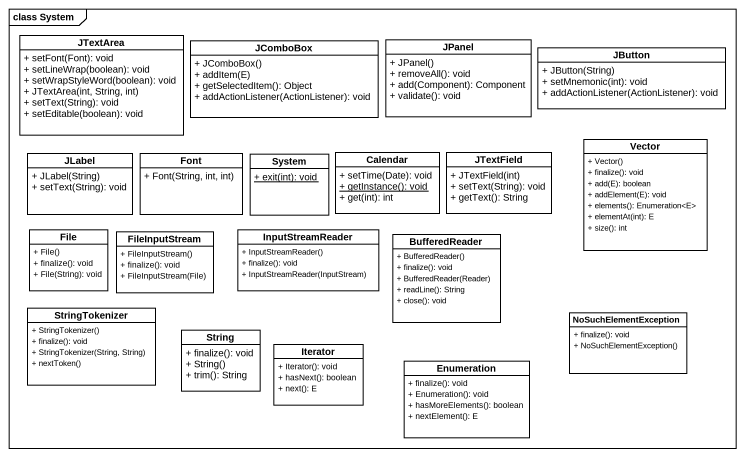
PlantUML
@startuml
mainframe class System
hide circle
hide empty members
skinparam classAttributeIconSize 0
class JTextArea {
  + setFont(Font): void
  + setLineWrap(boolean): void
  + setWrapStyleWord(boolean): void
  + JTextArea(int, String, int)
  + setText(String): void
  + setEditable(boolean): void
}
class JComboBox {
  + JComboBox()
  + addItem(E)
  + getSelectedItem(): Object
  + addActionListener(ActionListener): void
}
class JPanel {
  + JPanel()
  + removeAll(): void
  + add(Component): Component
  + validate(): void
}
class JButton {
  + JButton(String)
  + setMnemonic(int): void
  + addActionListener(ActionListener): void
}
class JLabel {
  + JLabel(String)
  + setText(String): void
}
class Font {
  + Font(String, int, int)
}
class System {
  {static} + exit(int): void
}
class Calendar {
  + setTime(Date): void
  {static} + getInstance(): void
  + get(int): int
}
class JTextField {
  + JTextField(int)
  + setText(String): void
  + getText(): String
}
class Vector {
  + Vector()
  + finalize(): void
  + add(E): boolean
  + addElement(E): void
  + elements(): Enumeration<E>
  + elementAt(int): E
  + size(): int
}
class "File" as File_ {
  + File()
  + finalize(): void
  + File(String): void
}
class FileInputStream {
  + FileInputStream()
  + finalize(): void
  + FileInputStream(File)
}
class InputStreamReader {
  + InputStreamReader()
  + finalize(): void
  + InputStreamReader(InputStream)
}
class BufferedReader {
  + BufferedReader()
  + finalize(): void
  + BufferedReader(Reader)
  + readLine(): String
  + close(): void
}
class StringTokenizer {
  + StringTokenizer()
  + finalize(): void
  + StringTokenizer(String, String)
  + nextToken()
}
class NoSuchElementException {
  + finalize(): void
  + NoSuchElementException()
}
class String {
  + finalize(): void
  + String()
  + trim(): String
}
class Iterator {
  + Iterator(): void
  + hasNext(): boolean
  + next(): E
}
class Enumeration {
  + finalize(): void
  + Enumeration(): void
  + hasMoreElements(): boolean
  + nextElement(): E
}
@enduml
